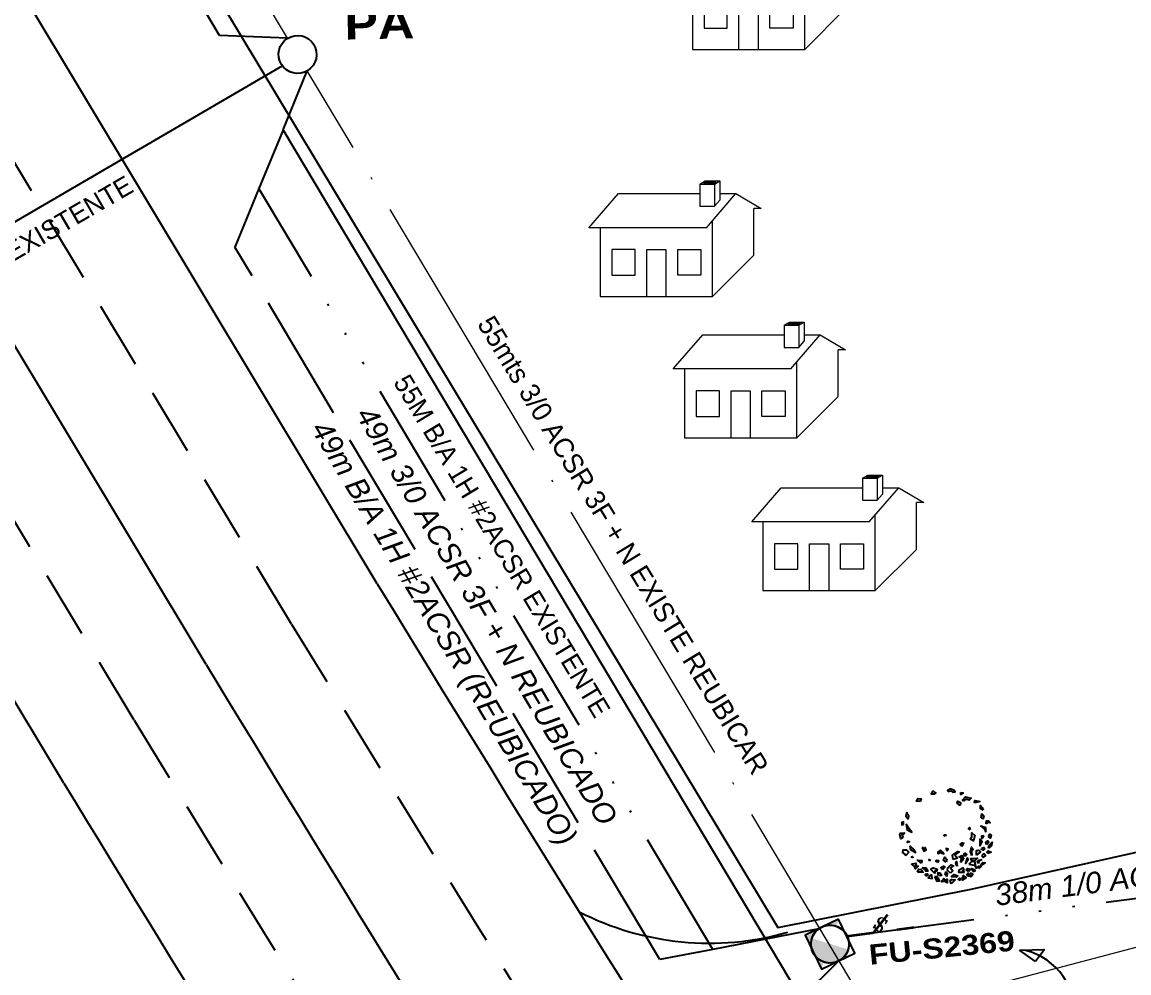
# Model space of a CAD drawing. Extents: x 604418 to 606014, y 1310869 to 1312555.
# Drawn here: x 605631 to 605683.1, y 1311156.7 to 1311201.4 of the extents above; entities that cross this region are included whole.
import ezdxf

# ---------------------------------------------------------------- set-up
doc = ezdxf.new("R2010")
doc.units = 0
doc.header["$MEASUREMENT"] = 0
for name, pattern in [('ACAD_ISO02W100', [15, 12, -3]), ('ACAD_ISO04W100', [30, 24, -3, 0, -3]), ('ACAD_ISO06W100', [36, 24, -3, 0, -3, 0, -3, 0, -3]), ('ACAD_ISO14W100', [24, 12, -3, 0, -3, 0, -3, 0, -3]), ('CONTINUA', [0]), ('DASHED', [0.75, 0.5, -0.25]), ('HIDDEN', [0.375, 0.25, -0.125]), ('SUBTERRANEO', [4.7624999999999975, 3.174999999999999, -1.587499999999999])]:
    doc.linetypes.add(name, pattern=pattern)
doc.layers.get('0').update_dxf_attribs({"color": 10})
for name, color, linetype, lineweight in [('1-Cartografia', 7, 'Continuous', 13), ('2.RED_MT_INSTALAR', 1, 'ACAD_ISO14W100', 30), ('Cajetín', 7, 'Continuous', 40), ('LBT a Instalar', 6, 'HIDDEN', 9), ('LMT a INSTALAR', 6, 'ACAD_ISO06W100', 9)]:
    doc.layers.add(name, color=color, linetype=linetype, lineweight=lineweight)
for name, color, linetype in [('APOYO EXISTENTE CONCRETO', 7, 'Continuous'), ('cartografía', 133, 'Continuous'), ('DETALLES', 7, 'Continuous'), ('HPC A INSTALAR', 1, 'Continuous'), ('LANDSCAPE', 94, 'Continuous'), ('MT A INSTALAR', 3, 'Continuous'), ('VPORTS', 7, 'Continuous')]:
    doc.layers.add(name, color=color, linetype=linetype)
doc.styles.add('ARCHT.SHX', font='archt.shx')
doc.styles.add('ARIAL', font='')
doc.styles.add('ATTR', font='romans.shx', dxfattribs={"width": 0.8, "height": 0.7})
doc.styles.add('romant', font='romant.shx')
doc.styles.get('ARIAL').set_extended_font_data('Arial Black', bold=True)
doc.linetypes.add('RAYAXXX', pattern='A,0.8,["XXX",Standard,S=0.08,R=0,X=0,Y=-0.04],-0.22', length=1.02)

# ---------------------------------------------------------------- blocks, each defined once
blk = doc.blocks.new('HPC A INSTALAR')
at = {"layer": 'MT A INSTALAR', "linetype": 'Continuous'}
blk.add_hatch(color=1, dxfattribs=at).paths.add_polyline_path([(597782.5646763017, 1347563.483793431, 0.1938401512302444), (597783.2328527487, 1347563.464426819, 0.6816713379354798), (597783.266495165, 1347565.1293482)])
at = {"color": 1, "linetype": 'Continuous'}
blk.add_ellipse((597782.9241911574, 1347564.300336221), major_axis=(-0.6325194174017693, 0.6325194174017693), ratio=0.9999999998456764, start_param=-0.4314429830651317, end_param=5.851742324114454, dxfattribs=at)
blk = doc.blocks.new('DEC1')
for points in [[(-17.825703, 50.144688), (-15.340965, 55.637398), (-11.893769, 55.47501800000001), (-12.802246, 52.160138), (-14.540878, 53.42951800000001), (-15.347061, 51.420148), (-14.679306, 50.28310799999999)], [(-10.286347, 57.002498), (-6.636352799999999, 53.17397800000001), (-4.977263999999999, 55.300948), (-2.322731, 54.024758), (-2.654549, 58.704078), (-5.640907299999999, 57.002498)], [(2.096442999999998, 60.25340799999999), (0.9954449999999992, 56.15172800000001), (3.318160999999999, 54.87554799999999), (7.299967, 55.726328)], [(13.272677, 57.002498), (10.949967, 55.726328), (12.60904699999999, 54.024758), (14.268137, 54.87554799999999)], [(16.259037, 52.32319799999999), (16.922667, 53.599378), (16.590857, 57.002498), (20.904477, 54.450148), (17.918117, 51.472418)], [(-38.104163, 42.886048), (-35.982343, 39.207198), (-33.437553, 39.94720800000001), (-31.223573, 43.364378)], [(-31.801213, 37.372358), (-27.415503, 38.148518), (-25.333863, 42.636518), (-27.94484300000001, 42.431948), (-29.220293, 39.953298)], [(-27.902623, 48.49009800000001), (-28.642653, 45.945318), (-26.266303, 45.91526799999999), (-25.694743, 47.69000799999999)], [(-22.482173, 47.29299799999999), (-22.915303, 48.664658), (-25.556323, 50.836408), (-20.701343, 52.08181800000001), (-20.707443, 47.864548)], [(-17.061733, 46.09591799999999), (-21.688173, 40.867878), (-18.577893, 39.165388), (-13.789101, 40.946228), (-14.889992, 43.454908), (-16.965533, 43.184148)], [(-12.70607, 49.248398), (-13.313744, 45.632738), (-10.937401, 45.602688), (-9.258873, 49.08602800000001)], [(-7.299988099999999, 42.539188), (-9.290886, 39.136068), (-5.640907299999999, 37.859878), (-3.981812, 39.136068)], [(-2.654549, 51.047028), (-4.645447, 48.49467800000001), (-3.318176, 45.09153799999999), (-1.990913, 46.79310799999999)], [(2.322715999999999, 47.218508), (-1.327277999999999, 43.815368), (-0.6636500000000006, 40.41222800000001), (3.318160999999999, 37.009098), (6.636337000000001, 38.710668), (2.654525999999998, 40.837618), (5.309076999999999, 44.666158)], [(2.654525999999998, 51.897798), (6.304517, 49.345458), (10.949967, 51.047028), (8.959066999999997, 52.748598), (6.304517, 51.897798)], [(19.245397, 47.643888), (12.277227, 47.218508), (13.272677, 43.815368), (17.918117, 41.688418), (18.913577, 44.240768), (17.254487, 45.516938)], [(21.568117, 51.047028), (27.209017, 53.17397800000001), (29.53173700000001, 50.621628), (26.545377, 48.92005799999999), (26.213557, 51.047028), (24.222657, 50.19624799999999), (23.890837, 48.92005799999999)], [(24.554477, 46.79310799999999), (21.568117, 44.666158), (23.227197, 42.96458799999999), (26.877177, 44.240768)], [(25.549927, 37.859878), (32.18627700000001, 39.561448), (34.177167, 43.389968), (33.18171700000001, 35.30752800000001), (29.199917, 34.882128)], [(31.522627, 48.069288), (29.863537, 46.36770799999999), (28.536287, 43.389968), (32.18627700000001, 45.516938)], [(36.83170700000001, 44.240768), (35.83625700000001, 42.539188), (37.163527, 41.263018), (40.481707, 41.688418)], [(-44.561383, 31.83134799999999), (-39.273253, 31.705098), (-39.60409299999999, 34.38226800000001), (-36.824663, 35.35690800000001), (-40.36806299999999, 38.431048), (-41.276543, 35.11617800000001)], [(-32.518103, 32.329788), (-36.83172300000001, 28.075868), (-31.854473, 28.926648)], [(-22.563583, 30.628218), (-22.563583, 28.501248), (-21.568133, 29.352038)], [(-12.277245, 32.75517800000001), (-14.599968, 30.628218), (-13.604515, 29.777438), (-11.2818, 30.628218)], [(-1.990913, 33.180578), (-4.977263999999999, 30.628218), (-3.318176, 27.225088), (-0.9954599999999996, 30.202838)], [(6.636337000000001, 30.628218), (6.304517, 25.523518), (13.272677, 21.26959799999999), (14.931767, 22.120378), (9.290877, 25.09812800000001), (12.277227, 29.352038)], [(10.949967, 39.136068), (9.622696999999997, 36.15830800000001), (10.618147, 33.605958), (10.949967, 36.15830800000001)], [(15.927217, 35.30752800000001), (16.922667, 29.777438), (14.268137, 28.075868), (17.918117, 26.799688), (19.245397, 31.479008)], [(21.568117, 28.075868), (20.240847, 25.09812800000001), (22.231747, 24.24734799999999), (23.890837, 25.948898)], [(23.890837, 30.202838), (21.568117, 37.009098), (25.218107, 32.329788)], [(29.53173700000001, 34.03135800000001), (28.536287, 31.053608), (36.499887, 31.479008), (33.18171700000001, 34.456738)], [(29.863537, 27.650488), (28.536287, 22.971158), (30.527177, 17.441068), (32.18627700000001, 20.418808), (29.863537, 22.120378)], [(35.504437, 27.650488), (36.168077, 22.120378), (39.154437, 21.694998), (40.813507, 23.821948)], [(37.495347, 38.28527800000001), (35.83625700000001, 35.732928), (38.15897699999999, 34.03135800000001), (41.477157, 34.03135800000001), (38.15897699999999, 35.30752800000001)], [(40.813507, 40.41222800000001), (40.481707, 39.136068), (42.804427, 37.43447800000001), (45.45895699999999, 37.859878)], [(44.79531699999999, 26.374298), (42.804427, 28.075868), (42.47260699999999, 29.777438), (43.799877, 31.053608), (46.45441700000001, 29.352038)], [(-52.427143, 19.568028), (-50.104423, 20.844198), (-46.786243, 17.441068), (-49.10897300000001, 14.888718), (-53.754413, 14.463338), (-54.418043, 17.441068)], [(-45.127153, 9.784017999999996), (-44.463523, 14.463338), (-38.490813, 18.717258), (-39.818083, 15.739508)], [(-42.472623, 24.672728), (-44.13171300000001, 23.39654799999999), (-42.804433, 22.971158)], [(-30.195383, 13.187148), (-28.536293, 17.866458), (-25.218123, 16.164898), (-26.213573, 13.187148), (-27.872663, 14.463338)], [(-5.640907299999999, 20.844198), (-7.963622999999999, 18.291858), (-11.2818, 20.418808), (-11.2818, 22.120378), (-7.963622999999999, 20.844198), (-4.313629, 22.971158)], [(-0.6636500000000006, 18.717258), (0.6636280000000001, 19.142638), (1.659081, 17.441068), (-0.6636500000000006, 16.59028799999999)], [(18.581767, 15.739508), (16.922667, 13.187148), (19.245397, 11.060198), (21.236297, 11.91097799999999), (19.577217, 13.612548)], [(40.481707, 17.015668), (43.799877, 11.91097799999999), (41.477157, 8.507848), (41.14533699999999, 11.91097799999999)], [(46.45441700000001, 20.844198), (44.463497, 22.120378), (42.47260699999999, 21.26959799999999), (42.804427, 19.568028), (45.45895699999999, 19.142638)], [(49.77257700000001, 26.799688), (48.44530699999999, 25.09812800000001), (50.436227, 23.39654799999999), (53.754397, 25.523518)], [(48.777127, 16.164898), (48.44530699999999, 12.761768), (50.76803699999999, 11.060198), (52.09530700000001, 13.187148)], [(51.09984700000001, 20.418808), (52.09530700000001, 16.59028799999999), (56.077117, 13.187148), (54.418027, 17.866458)], [(-52.427143, -0.8507690000000006), (-55.081683, 0.4253999999999989), (-56.077133, -5.104706), (-55.081683, -6.3808745), (-50.43624300000001, -6.3808745), (-51.099873, -5.104706), (-53.754413, -4.253913999999999)], [(-48.44533300000001, 5.530107999999998), (-46.786243, 3.828517999999999), (-44.795343, 5.104707999999999)], [(-0.6636500000000006, 1.276168999999999), (-2.322731, 0.4253999999999989), (-1.327277999999999, -0.4253840000000002), (0, 0)], [(29.53173700000001, 7.231658), (31.854457, 4.679317999999999), (32.18627700000001, 0), (35.504437, 3.403137), (33.513537, 9.784017999999996)], [(46.45441700000001, 6.380877999999997), (46.122607, 4.679317999999999), (43.46805699999999, 5.104707999999999), (43.799877, 7.657058)], [(49.440767, 0.4253999999999989), (49.77257700000001, -4.679306), (43.799877, -7.231650999999999), (47.449857, -3.828528999999999)], [(52.09530700000001, 5.955487999999999), (54.08621700000001, 3.403137), (55.745307, 4.679317999999999), (54.418027, 8.082457999999999)], [(-47.449883, -17.015672), (-46.45443299999999, -9.784004), (-41.145353, -6.8062664), (-44.13171300000001, -11.06018)], [(30.195357, -3.828528999999999), (28.536287, -5.5300902), (29.863537, -6.8062664)], [(50.436227, -9.784004), (51.09984700000001, -13.187141), (53.754397, -13.187141), (55.41348699999999, -10.634796), (53.090757, -11.06018)], [(-50.768053, -17.015672), (-50.43624300000001, -19.993412), (-52.427143, -19.568022), (-52.75896299999999, -16.590282)], [(-45.458983, -31.478992), (-46.786243, -26.799672), (-44.463523, -23.396552), (-43.468073, -26.374292), (-44.463523, -28.075852)], [(47.11805700000001, -15.739494), (45.127137, -17.866462), (46.122607, -22.120372), (48.44530699999999, -19.568022)], [(48.113497, -26.799672), (45.127137, -28.501252), (45.45895699999999, -32.755162), (47.11805700000001, -30.202822)], [(20.572657, -34.456732), (16.922667, -37.859872), (18.249947, -39.986832), (21.236297, -38.285262)], [(24.554477, -39.561442), (23.890837, -40.837612), (27.872647, -44.66614199999999), (34.50898700000001, -42.53917199999999), (32.18627700000001, -40.41222199999999), (27.872647, -41.688402)], [(38.15897699999999, -36.583692), (38.82261699999999, -39.136042), (45.127137, -37.434482)], [(-28.204473, -43.38997199999999), (-32.518103, -44.24075199999999), (-30.195383, -47.218492), (-26.545393, -46.36770199999999)], [(-11.2818, -55.30093199999999), (-13.936333, -51.47241199999999), (-10.286347, -51.47241199999999), (-7.963622999999999, -52.323192)], [(9.622696999999997, -56.15171199999999), (6.304517, -54.02476199999999), (8.295417, -52.74859199999999), (8.959066999999997, -53.173982), (12.277227, -53.173982), (12.277227, -51.47241199999999), (15.595407, -51.897802), (14.268137, -54.02476199999999)], [(22.563567, -50.62162199999999), (25.218107, -49.770842), (22.563567, -48.069272)]]:
    blk.add_lwpolyline(points, close=True)
at = {"style": 'ATTR', "width": 0.8, "flags": 9}
blk.add_attdef('ESTCODE', (0, 0), '', height=0.7, dxfattribs=at)
blk = doc.blocks.new('A$C25777DB3')
at = {"layer": 'Cajetín', "color": 0, "linetype": 'ACAD_ISO04W100', "lineweight": 15}
for p, q in [((4.451222948613577, 4.514137807302177), (4.668384468648583, 4.638691454427317)), ((4.451222948613577, 4.514137807302177), (4.451222948613577, 3.623506227973849)), ((4.451222948729992, 4.514137807302177), (5.042512775398791, 4.514137807302177)), ((4.59753496281337, 4.553118410054594), (4.678769721649587, 4.599710851442069)), ((4.597534962929785, 4.553118410054594), (5.032127521699294, 4.553118410054594)), ((4.668384468532167, 4.638691454194486), (5.259674295317382, 4.638691454427317)), ((4.678769721649587, 4.599710851442069), (4.678769721649587, 4.553118410054594)), ((4.678769721533172, 4.59971085190773), (5.113362280884758, 4.59971085190773)), ((5.032127521699294, 4.553118410054594), (5.113362281001173, 4.59971085190773)), ((5.042512775282376, 4.514137807302177), (5.259674295317382, 4.638691454427317)), ((5.042512775282376, 4.514137807302177), (5.042512775282376, 3.623506227973849)), ((5.259674295317382, 4.638691454427317), (5.259674295317382, 3.875139052513987)), ((4.135072231292725e-07, 2.758931315969676), (1.183464979054406, 4.130254060495645)), ((1.183464979054406, 4.130254060495645), (4.451222948613577, 4.130254060029984)), ((4.721546223387122, 2.758931315969676), (5.905010788934305, 4.130254060495645)), ((5.259674295317382, 4.130254060495645), (5.905010788934305, 4.130254060495645)), ((5.905010788934305, 4.130254060495645), (6.920264227665029, 3.53299399279058)), ((4.451222948613577, 3.623506227973849), (5.042512775282376, 3.623506227973849)), ((5.042512775282376, 3.623506227973849), (5.259674295317382, 3.875139052513987)), ((6.920264227665029, 3.53299399279058), (6.619677030830644, 3.53299399279058)), ((6.619677030830644, 1.6544164926745), (6.619677030830644, 3.53299399279058)), ((4.721546223387122, 2.758931315969676), (4.135072231292725e-07, 2.758931315969676)), ((0.4514663000591099, 2.758931315969676), (0.4514663000591099, -2.426095306873322e-07)), ((4.965260295313783, -2.426095306873322e-07), (4.965260295313783, 3.041331532876939)), ((2.321113915415481, 1.883378341095522), (3.095612679957412, 1.883378341095522)), ((2.321113915415481, -2.426095306873322e-07), (2.321113915415481, 1.883378341095522)), ((3.095612679957412, 1.883378341095522), (3.095612679957412, -2.426095306873322e-07)), ((4.965260295313783, -2.426095306873322e-07), (6.619677030830644, 1.6544164926745)), ((0.4514663000591099, -2.426095306873322e-07), (4.965260295313783, -2.426095306873322e-07))]:
    blk.add_line(p, q, dxfattribs=at)
for points in [[(1.852247748756781, 1.883378341095522), (0.9203324664849788, 1.883378341095522), (0.9203324664849788, 0.8529870589263737), (1.852247748756781, 0.8529870589263737)], [(3.564478846499696, 1.883378341095522), (4.496394128771499, 1.883378341095522), (4.496394128771499, 0.8529870589263737), (3.564478846499696, 0.8529870589263737)]]:
    blk.add_lwpolyline(points, close=True, dxfattribs=at)

msp = doc.modelspace()

# ---------------------------------------------------------------- hatches: boundary and pattern name
at = {"linetype": 'Continuous'}
h = msp.add_hatch(color=7, dxfattribs=at)
h.dxf.hatch_style = 1
edge = h.paths.add_edge_path()
edge.add_ellipse((605669.0473600689, 1311158.006210057), major_axis=(0.8927003488359826, -0.05698872017960992), ratio=0.9999999997935491, start_angle=74.4849053478743, end_angle=109.49183972954049, ccw=False)
edge.add_line((605669.3410625341, 1311158.851136378), (605669.4545221335, 1311159.178866391))
edge.add_line((605669.4545221337, 1311159.17886639), (605668.8032130627, 1311158.866764451))
edge = h.paths.add_edge_path()
edge.add_ellipse((605669.0473600689, 1311158.006210057), major_axis=(0.8927003488359826, -0.05698872017960992), ratio=0.9999999997935491, start_angle=129.0203225421763, end_angle=197.0253730677569, ccw=False)
edge.add_line((605668.5295953293, 1311158.735649088), (605667.898008551, 1311158.432997908))
edge.add_arc((605667.3463851507, 1311158.122950872), 0.6327855406938733, 9.940741915579224, 29.33872461170182, ccw=False)
edge.add_line((605667.9696705692, 1311158.232188354), (605668.177096124, 1311157.799322907))
edge = h.paths.add_edge_path()
edge.add_ellipse((605669.0473600689, 1311158.006210057), major_axis=(0.8927003488359826, -0.05698872017960992), ratio=0.9999999997935491, start_angle=221.4867891770379, end_angle=254.6290023885133, ccw=False)
edge.add_line((605668.3408786391, 1311157.457533818), (605668.6414487576, 1311156.830289896))
edge.add_line((605668.6414487575, 1311156.830289894), (605668.7557834936, 1311157.160547755))

# ---------------------------------------------------------------- linework, layer by layer
at = {"color": 32}
for p, q in [((605647.7079517412, 1311174.983072105), (605606.645201408, 1311243.301700486)), ((605639.6476095322, 1311171.177386322), (605598.584859199, 1311239.496014703)), ((605632.9450271266, 1311165.595585807), (605591.9608860755, 1311233.566852431))]:
    msp.add_line(p, q, dxfattribs=at)
at = {"color": 7, "linetype": 'SUBTERRANEO'}
for p, q in [((605643.6777806361, 1311173.080229214), (605602.6150303029, 1311241.398857595)), ((605636.2570136883, 1311168.560166943), (605595.2728726373, 1311236.531433567))]:
    msp.add_line(p, q, dxfattribs=at)
at = {"color": 7, "linetype": 'Continuous'}
for p, q in [((605677.9824587504, 1311157.73015787), (605679.1549050483, 1311157.756047421)), ((605679.1549050483, 1311157.756047421), (605678.7273866386, 1311157.19293795)), ((605678.7273866386, 1311157.19293795), (605677.9824587504, 1311157.73015787))]:
    msp.add_line(p, q, dxfattribs=at)
msp.add_lwpolyline([(605669.4526144814, 1311159.181004917), (605667.8761238564, 1311158.425563602), (605668.6395411053, 1311156.832428422), (605670.2160317303, 1311157.587869738)], close=True, dxfattribs=at)
at = {"color": 32}
for centre, radius, start, end in [((605482.5493719444, 1311073.030924961), 158.0590702218994, 18.7251541432303, 43.2416362037355), ((607670.5799092896, 1312411.063452716), 2370.634021515546, 211.4271084118856, 213.6858108100472), ((607554.0407449839, 1312334.004621432), 2239.881303948471, 211.2750386255351, 214.7514288189284), ((607547.3381625783, 1312328.422820917), 2239.881303948471, 211.2750386255351, 214.7514288189284), ((605663.363795427, 1311171.516934948), 13.46569163491242, 242.8838609650187, 285.9339433733394)]:
    msp.add_arc(centre, radius, start, end, dxfattribs=at)
at = {"color": 7, "linetype": 'SUBTERRANEO'}
for centre, radius, start, end in [((607666.5497381845, 1312409.160609825), 2370.634021515546, 211.4271084118856, 214.7036266751794), ((607550.65014914, 1312331.387402053), 2239.881303948471, 211.2750386255351, 214.7514288189284)]:
    msp.add_arc(centre, radius, start, end, dxfattribs=at)
at = {"color": 7, "linetype": 'Continuous'}
msp.add_arc((605677.5308346489, 1311154.758336005), 3.040936627022881, 353.2029788586441, 76.08758062245951, dxfattribs=at)
at = {"layer": '1-Cartografia', "color": 9, "true_color": 0xc7c8ca}
for points in [[(605708.4846321568, 1311096.209780757), (605704.2389945755, 1311102.873165705), (605697.6399945754, 1311113.045165705), (605690.4459945754, 1311124.087165705), (605676.1389945755, 1311146.142165705), (605672.7599945754, 1311154.111165705), (605676.3869945754, 1311156.002165705), (605686.3269945754, 1311158.617165705), (605704.3179945755, 1311161.942165705), (605727.1299945754, 1311166.559165705), (605756.0649945755, 1311171.623165705), (605786.7909945755, 1311177.308165705), (605793.7419945755, 1311153.319165705), (605805.9349945755, 1311112.954165705), (605810.6499945754, 1311097.751165705), (605775.9899945754, 1311086.210165705), (605768.6999945755, 1311083.850165705), (605752.7889945754, 1311078.474165705), (605726.1439945755, 1311069.527165705), (605719.3829945754, 1311079.105165705), (605714.9328673375, 1311086.089491169)], [(605708.4846317312, 1311096.209780608), (605704.2389518726, 1311102.873231529), (605697.6399945754, 1311113.045165705), (605690.4459945754, 1311124.087165705), (605676.1389945755, 1311146.142165705), (605672.7599945754, 1311154.111165705), (605676.3869945754, 1311156.002165705), (605686.3269945754, 1311158.617165705), (605704.3179945755, 1311161.942165705), (605727.1299945754, 1311166.559165705), (605756.0649945755, 1311171.623165705), (605786.7909945755, 1311177.308165705), (605793.7419945755, 1311153.319165705), (605805.9349945755, 1311112.954165705), (605810.6499945754, 1311097.751165705), (605775.9899945754, 1311086.210165705), (605768.6999945755, 1311083.850165705), (605752.7889945754, 1311078.474165705), (605726.1439945755, 1311069.527165705), (605719.3829945754, 1311079.105165705), (605714.9328671326, 1311086.089491097)], [(605704.4881644023, 1311161.976606968), (605707.2928819406, 1311153.9722316), (605700.1515515907, 1311151.372992749), (605677.9805103313, 1311143.303371409), (605676.1389945756, 1311146.142165705), (605672.7599945754, 1311154.111165705), (605676.3869945754, 1311156.002165705), (605686.3269945754, 1311158.617165705), (605704.4881644023, 1311161.976606968)]]:
    msp.add_lwpolyline(points, dxfattribs=at)
at = {"layer": 'APOYO EXISTENTE CONCRETO', "color": 1, "linetype": 'Continuous'}
for centre, major_axis in [((605643.956767515, 1311199.917230112), (-0.5013742824443705, 0.7408005505424116)), ((605643.9567675141, 1311199.917230113), (-0.5013742824443705, 0.7408005505424116)), ((605643.9567675141, 1311199.917230113), (-0.5013742824443705, 0.7408005505424116)), ((605643.956767514, 1311199.917230113), (-0.5013742824443705, 0.7408005505424116)), ((605669.0454524173, 1311158.008348583), (0.2322269864539918, 0.8638473554645201)), ((605669.0454524173, 1311158.008348583), (0.2322269864539918, 0.8638473554645201)), ((605669.0454524171, 1311158.008348583), (0.2322269864539918, 0.8638473554645201)), ((605669.0454524178, 1311158.008348582), (-0.3700115870961642, 0.8144034947095482)), ((605669.0454524172, 1311158.008348583), (-0.3700115870961642, 0.8144034947095482)), ((605669.0454524172, 1311158.008348583), (-0.3700115870961642, 0.8144034947095482)), ((605669.0454524171, 1311158.008348583), (-0.3700115870961642, 0.8144034947095482))]:
    msp.add_ellipse(centre, major_axis=major_axis, ratio=0.9999999998456766, start_param=-0.4314429830651316, end_param=5.851742324114454, dxfattribs=at)
at = {"layer": 'DETALLES', "color": 5, "linetype": 'Continuous', "ltscale": 0.1}
for p, q in [((605640.2844715053, 1311200.807487517), (605619.520378655, 1311235.794877978)), ((605643.484463812, 1311200.676895065), (605640.2844715053, 1311200.807487517)), ((605643.2470544146, 1311199.372740496), (605617.38794074, 1311184.327882301)), ((605643.2709209466, 1311196.364326797), (605644.4157167755, 1311199.149423365)), ((605669.3267215, 1311152.692706657), (605643.2709209466, 1311196.364326797))]:
    msp.add_line(p, q, dxfattribs=at)
at = {"layer": 'DETALLES', "color": 1, "linetype": 'ACAD_ISO02W100', "ltscale": 0.5}
for p, q in [((605642.1361511665, 1311193.603621926), (605641.0013813864, 1311190.842917056)), ((605661.0269627773, 1311157.278429878), (605641.0013813864, 1311190.842917056)), ((605663.5205284547, 1311157.761683394), (605661.0269627773, 1311157.278429878))]:
    msp.add_line(p, q, dxfattribs=at)
at = {"layer": 'DETALLES', "const_width": 0.1159150918884424}
for points in [[(605671.0946536281, 1311158.540648975), (605671.7630751674, 1311159.398251142)], [(605672.1906131204, 1311158.685307425), (605673.0125827377, 1311158.793801262)], [(605669.8622018864, 1311158.37797457), (605671.0946536281, 1311158.540648975)]]:
    msp.add_lwpolyline(points, dxfattribs=at)
at = {"layer": 'LMT a INSTALAR', "color": 134, "linetype": 'ACAD_ISO04W100', "lineweight": 9, "ltscale": 0.55}
for p, q in [((605643.484463812, 1311200.676895065), (605621.5632528185, 1311237.296405409)), ((605672.1309336766, 1311152.782793432), (605644.4157167755, 1311199.149423365))]:
    msp.add_line(p, q, dxfattribs=at)
at = {"layer": 'LMT a INSTALAR', "color": 6, "linetype": 'ACAD_ISO14W100', "lineweight": -2, "ltscale": 0.5}
for p, q in [((605643.2709209466, 1311196.364326797), (605642.1361511665, 1311193.603621926)), ((605663.5205284546, 1311157.761683394), (605642.1361511665, 1311193.603621926)), ((605669.8723776256, 1311158.379317692), (605705.3293162339, 1311163.04363194)), ((605668.516848075, 1311158.729971114), (605663.5205284547, 1311157.761683394)), ((605669.4617196711, 1311157.216589024), (605665.8703075172, 1311153.671926675))]:
    msp.add_line(p, q, dxfattribs=at)
at = {"layer": 'VPORTS', "color": 251, "linetype": 'RAYAXXX', "ltscale": 10}
msp.add_lwpolyline([(605622.1953599451, 1311232.476518798), (605666.5870163519, 1311158.795421546), (605675.6927801023, 1311160.590641762), (605685.5889026283, 1311162.808298076), (605704.9227287763, 1311166.397354014), (605727.9858299838, 1311170.847452101), (605729.8668740315, 1311171.189194368), (605748.4879945754, 1311174.432165705), (605756.6309945754, 1311176.166165705), (605771.0729945755, 1311179.335165705), (605786.4279945755, 1311183.055165705)], dxfattribs=at)

# ---------------------------------------------------------------- block references
at = {"layer": 'cartografía', "color": 8, "xscale": 1.173232595012596, "yscale": 1.173232595012596, "zscale": 1.173232595012596}
for p in [(605662.0291645135, 1311200.147448754), (605657.6856990086, 1311188.51241185), (605661.6595148952, 1311181.863823778), (605665.3560887156, 1311174.661176329)]:
    msp.add_blockref('A$C25777DB3', p, dxfattribs=at)
at = {"layer": 'HPC A INSTALAR', "linetype": 'Continuous', "rotation": 276.0505538762133}
msp.add_blockref('HPC A INSTALAR', (-797398.2102150801, 1763569.595367372), dxfattribs=at)
at = {"layer": 'LANDSCAPE', "color": 8, "lineweight": 20, "xscale": -0.03841464664435604, "yscale": 0.03841464664558333, "zscale": 0.03841464664501817, "rotation": 184.5175679205783}
msp.add_blockref('DEC1', (605674.4986686931, 1311163.150338986), dxfattribs=at)

# ---------------------------------------------------------------- texts
at = {"layer": '2.RED_MT_INSTALAR', "linetype": 'CONTINUA', "lineweight": -3, "ltscale": 1.5, "style": 'ARIAL'}
msp.add_text('PA', height=1.480983081647519, rotation=1.15798665706829, dxfattribs=at).set_placement((605646.1785697892, 1311200.614188265, 163.8404198211953))
at = {"layer": '2.RED_MT_INSTALAR', "color": 7, "linetype": 'CONTINUA', "lineweight": -3, "ltscale": 1.5, "style": 'ARIAL'}
msp.add_text('FU-S2369', height=0.9460517271554963, rotation=5.622561970098799, dxfattribs=at).set_placement((605670.9322175756, 1311157.034419237, 104.661230820606))
at = {"layer": '2.RED_MT_INSTALAR', "linetype": 'CONTINUA', "lineweight": 30, "ltscale": 1.5, "insert": (605659.6989641007, 1311177.044331979, -0.03000000000000114), "char_height": 0.9326600135641591, "attachment_point": 2, "rotation": 301.3912294037151, "style": 'ARIAL'}
msp.add_mtext_dynamic_manual_height_columns('\\A1;{\\Ftxt|c0;\\C134;55mts 3/0 ACSR 3F + N EXISTE REUBICAR}', width=38.79049155641746, gutter_width=10, heights=[0], dxfattribs=at)
at = {"layer": 'DETALLES', "color": 5, "linetype": 'DASHED', "ltscale": 0.1, "style": 'ARCHT.SHX'}
for s, height, rotation, p in [('35M B/A 3H #2ACSR EXISTENTE', 0.8999999999999996, 30.16748813297418, (605620.2766045863, 1311184.165500909)), ('55M B/A 1H #2ACSR EXISTENTE', 0.8999999999999994, 300.9412659296835, (605648.4451993342, 1311184.477261277))]:
    msp.add_text(s, height=height, rotation=rotation, dxfattribs=at).set_placement(p)
at = {"layer": 'DETALLES', "style": 'romant'}
msp.add_text('S', height=0.6388358910192592, rotation=148.9213394193081, dxfattribs=at).set_placement((605671.8238706351, 1311159.070979957))
at = {"layer": 'LBT a Instalar', "color": 1, "linetype": 'HIDDEN', "lineweight": 9, "ltscale": 15, "insert": (605645.2387628356, 1311183.091500209), "char_height": 0.9999999999999983, "width": 23.53025964564895, "attachment_point": 1, "rotation": 300.83632896236304}
msp.add_mtext('\\A1;\\pi0.34767;{\\fArial|b0|i1|c0|p34;49m B/A 1H #2ACSR (REUBICADO)}', dxfattribs=at)
at = {"layer": 'LMT a INSTALAR', "color": 6, "linetype": 'HIDDEN', "lineweight": 9, "ltscale": 15, "attachment_point": 1}
for s, insert, char_height, width, rotation in [('\\A1;\\pi1.07145;{\\fArial|b0|i1|c0|p34;49m 3/0 ACSR 3F + N REUBICADO}', (605646.9862967568, 1311184.380159931), 0.9999999999999982, 24.70224982196251, 300.69454569241316), ('\\A1;\\pi0.13766;{\\fArial|b0|i1|c0|p34;38m 1/0 ACSR 1F + N REUBICADO}', (605676.6235247192, 1311160.781784298), 0.9999999999999981, 22.8217079144657, 7.441186459645162)]:
    msp.add_mtext(s, dxfattribs=dict(at, insert=insert, char_height=char_height, width=width, rotation=rotation))

doc.saveas('drawing.dxf')
